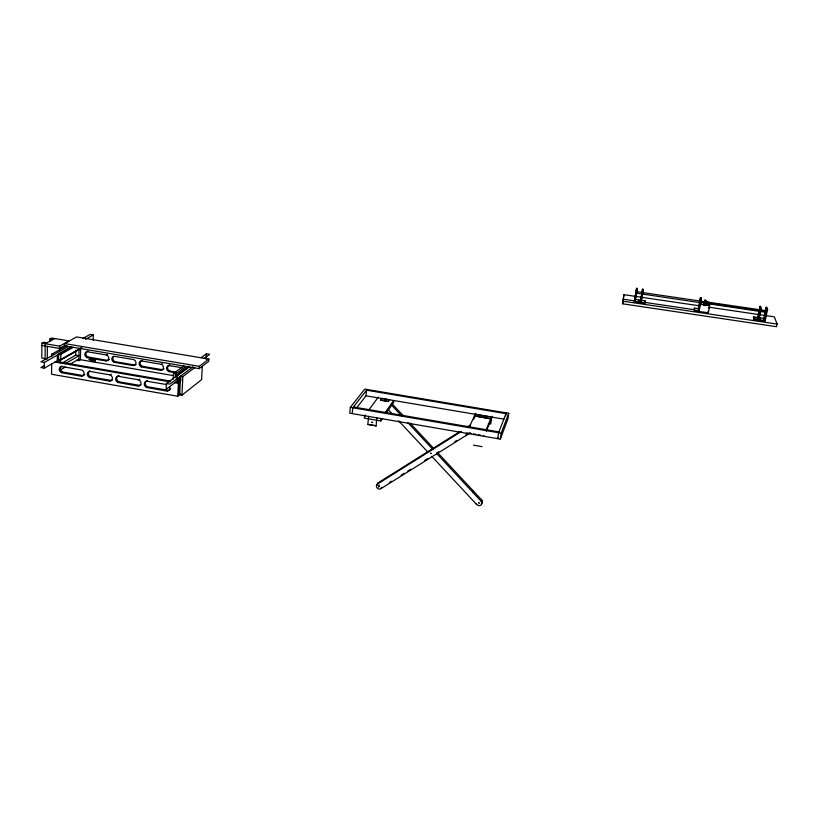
<?xml version="1.0" encoding="UTF-8"?>
<svg xmlns="http://www.w3.org/2000/svg" width="818" height="818" viewBox="0 0 818 818"><rect width="100%" height="100%" fill="white"/><g stroke="black" fill="none" stroke-linecap="round" stroke-linejoin="round"><path stroke-width="1.23" d="M705.29 302.312L704.257 302.333C704.625 299.143 706.323 301.075 705.494 303.314L765.791 312.282L765.934 311.77M766.088 310.871L765.945 311.842M46.902 342.803L43.62 342.251L41.892 343.161L41.81 358.039L47.28 358.979L47.362 346.372M44.121 365.748L40.9 367.579L44.305 368.172L44.336 362.425L71.033 347.435M45.092 358.601L45.184 343.724L54.878 338.56M765.454 312.159C765.996 318.396 767.172 302.916 765.566 311.484M49.929 341.157L49.949 338.908L51.636 338.018L69.101 340.953L59.602 346.167L41.892 343.161M51.698 363.949L51.544 374.245L177.792 396.249L178.723 395.523L179.316 382.599L175.829 381.996M51.749 356.617L51.769 354.174L66.943 345.748M57.311 359.347L60.777 359.94L81.749 347.926L60.287 359.981L57.311 359.47L57.342 355.503L59.571 354.255M58.548 359.562L58.61 353.928L71.054 346.944M59.571 349.838L59.602 346.167M60.103 362.936L60.143 359.122M60.777 359.94L60.839 354.306L73.252 347.313M760.576 308.181L759.82 311.801L760.137 307.854L759.298 310.247L759.411 309.368L759.186 313.13L760.024 310.993M757.938 318.539L760.576 306.464L759.953 306.372L759.585 310.288M759.82 311.801L759.85 311.28M759.779 307.752L759.902 307.19L759.81 307.711M60.287 359.981L81.268 347.844M64.51 343.56L64.489 345.83L199.193 368.632L208.733 361.341L208.856 359.082L76.585 336.934L64.51 343.56L199.316 366.331L208.856 359.082M63.068 362.507L75.706 355.176L75.777 350.247M76.708 360.278L78.855 360.646L79.049 348.335M78.855 360.646L80.44 359.705L80.624 348.652M89.193 359.368L93.988 360.186L89.193 359.368L90.634 358.376M90.563 359.511L90.522 361.474L90.614 359.399M92.731 361.801L92.792 358.744M93.17 340.268L93.272 334.94L90.113 334.419L82.761 338.509M704.329 301.924C705.914 302.701 704.114 305.237 704.963 302.108M703.521 304.654L705.044 304.511C703.327 303.785 705.658 303.57 704.523 302.415C704.707 298.979 706.231 301.74 704.809 300.513L705.709 301.096M704.533 302.333L704.748 301.188L705.74 301.259L705.566 302.711L704.492 302.732L705.545 302.895L705.75 301.811L705.085 304.419L703.552 304.664L704.819 304.419L705.055 305.543M705.73 302.057L705.515 303.284M705.034 304.521C706.036 302.65 702.478 304.398 705.034 304.521L705.116 305.186L704.819 304.439M705.126 303.458C703.889 305.779 703.93 302.057 704.554 300.881C705.177 300.155 705.801 302.527 704.809 300.339L705.781 300.441L704.789 300.86L705.699 301.29L704.707 301.198L705.74 301.259L704.666 301.566M188.927 366.74L166.391 383.489L166.146 389.307L181.023 378.08M705.065 303.836C704.298 303.141 704.308 304.337 705.29 303.754C705.32 302.926 706.466 301.494 704.605 301.975L705.668 301.781M173.222 379.245L173.477 373.54L183.733 366.014M175.635 377.701L175.798 373.938L186.013 366.403M188.978 367.067L177.005 375.973L176.821 380.002L180.809 376.996M177.792 396.249L178.375 383.315L180.246 381.894M178.999 381.74L179.091 379.532L181.402 379.93M202.312 366.474L201.627 379.624L181.964 395.186L179.653 394.787L180.512 376.188L182.833 376.577L194.674 367.65M181.964 395.186L182.833 376.577M199.193 368.632L199.316 366.331M645.003 302.854L641.067 302.271L643.04 291.239L643.163 289.306L642.559 289.224L640.361 302.752L644.901 303.427L645.105 300.85L641.2 300.267L642.416 293.478M206.054 359.184L206.351 353.795L209.633 354.337L204.05 358.529M702.509 302.22L701.977 302.282M705.28 305.543C704.83 304.756 703.01 303.304 705.065 303.918L704.022 304.306L705.065 304.081L704.093 303.652M707.141 303.038L706.527 303.1M642.6 293.509L642.099 295.85L642.048 292.558M643.163 289.306L642.549 293.877M640.361 302.752L642.559 289.224M641.067 302.271L641.2 300.267M704.687 302.844L704.84 302.241M704.134 302.619C703.46 300.339 706.752 304.02 704.083 303.458L704.257 301.822M704.257 301.944L704.093 302.548L705.597 302.793L705.668 302.22L704.206 302.006M638.899 302.527L639.144 299.961L635.249 299.378L635.075 301.372L639.001 301.954L638.899 302.527L634.369 301.862L636.578 288.345L637.181 288.427L637.028 290.349L635.075 301.372M700.198 301.944L699.543 304.347L699.676 302.486M700.75 301.28L700.597 302.179M699.83 302.517L700.648 302.016M700.065 302.486L700.464 299.112L699.911 301.106M700.075 301.709L700.597 298.662M700.372 298.478L700.259 299.03M760.096 311.065C760.852 311.331 759.82 307.997 759.493 311.402M708.695 305.574L709.278 302.404L636.69 291.689L636.118 295.022L636.516 292.65M636.977 289.95L636.619 292.21L636.833 290.676M634.369 301.862L636.578 288.345M704.84 304.541L704.646 304.337A1.155 1.104 -17.9 0 1 705.515 305.564A1.155 1.104 -17.9 0 0 704.584 304.388L704.063 304.316L704.738 301.985M705.515 301.321C703.889 299.184 706.732 301.576 704.809 300.543L705.791 300.646L704.738 300.779L705.515 301.269M350.319 407.344L349.746 413.182L500.319 439.113L507.927 418.98L508.745 413.305L364.767 389.102L350.319 407.344L501.168 433.182L508.745 413.305M352.21 413.601L352.783 407.763L367.129 389.501M356.699 407.814L365.994 395.82L366.566 390.206L505.984 413.663L505.657 415.943M367.824 424.43L376.096 425.81L367.824 424.43L368.652 416.352M376.065 425.851L376.904 417.906M389.675 399.695L388.468 401.495L380.534 400.155L381.771 398.356L389.654 399.818M381.771 398.356L380.534 400.155M365.135 414.93L364.307 418.11L380.82 420.963L381.076 418.571M642.416 294.541L642.6 293.519M642.11 292.353L642.713 292.445L642.498 293.723M388.468 401.495L380.544 400.022M378.734 487.293L378.99 484.951M636.936 290.748L637.007 289.552M699.86 302.2L700.208 302.006M700.494 300.503L700.556 300.411M636.598 292.619C636.874 288.713 636.251 295.656 636.547 292.588M704.543 303.13L704.513 303.897A1.155 1.053 -8.7 0 0 703.265 304.572M704.421 302.977L705.413 303.059L704.329 303.355L705.32 303.447L704.288 303.683L705.188 304.122L704.063 304.368L705.085 304.419L705.269 301.586M705.77 300.942L704.727 300.349L705.689 300.789M705.689 302.323L704.584 302.251L705.566 302.363L704.523 302.415L705.433 302.926M708.623 307.149L774.349 316.842L777.1 324.061L776.517 326.709L622.631 303.815L623.93 294.674L698.511 305.666M622.631 303.815L623.93 294.674M466.403 433.274L466.086 435.687L467.395 432.865M704.134 303.989L705.034 304.511L704.134 303.989L705.004 304.49L704.206 303.826L705.269 303.672M474.42 415.933L490.769 418.826L474.42 415.933L475.616 413.346L475.319 415.575M475.227 414.286L491.526 417.047M482.579 417.446L483.377 415.534M491.853 416.27L490.769 423.969L488.387 423.56M500.319 439.113L501.168 433.182M704.053 302.568L705.126 303.294L704.042 303.785L705.014 303.989M642.651 292.251L642.529 293.038L643.142 289.5M643.02 290.206L642.999 290.359M642.876 292.006L642.999 290.717L642.703 292.108M705.014 302.261L704.952 302.885L705.096 302.21M636.445 293.079L636.414 293.662M636.557 292.098L636.721 291.535L636.557 292.159M642.621 293.048L642.692 292.466M759.983 311.259L760.208 310.38M760.454 309.122L760.484 309.347M699.963 300.83L699.973 301.525L700.791 300.942M700.167 302.323L700.096 302.721M635.167 300.37L637.181 288.427M639.042 300.533L639.144 299.961M636.619 292.016L636.486 292.926M641.138 301.259L642.467 293.918M645.003 301.423L645.105 300.85M704.758 302.282L704.697 302.864M705.668 300.809L704.717 300.359L705.678 300.533M694.339 308.1L694.574 310.175L698.572 310.768L698.296 308.693L694.339 308.1L694.462 310.768L708.337 312.803L709.768 305.359L700.535 304.143M694.462 310.758L694.574 310.175M698.296 308.693L700.453 297.66L701.067 297.752L701.363 299.756L699.073 311.443M698.439 309.725L699.881 302.261M698.572 310.768L701.067 297.752M701.312 302.404L700.914 304.429L702.642 304.685M702.192 302.68L702.304 302.108M705.719 305.38A2.751 2.577 -13.3 0 0 705.034 305.196L705.136 304.685M706.404 305.237L706.834 303.069L709.124 303.406M707.754 303.202L707.325 305.37L704.707 304.858M766.66 310.063L766.742 310.042M699.993 300.523L699.86 301.341M760.576 306.464L761.302 308.55L758.787 320.308L754.104 319.613L753.552 316.873L757.591 317.466L758.296 319.623L754.227 319.02L753.552 316.873M754.104 319.613L754.227 319.02M757.591 317.466L759.053 310.595M759.288 310.237L759.503 309.214M758.296 319.623L760.679 308.458L759.953 306.372M759.769 317.793L760.362 320.533L765.055 321.229L767.591 309.47L766.824 307.374L766.2 307.282L763.818 318.386L764.554 320.554L760.484 319.95L759.769 317.793L763.818 318.386M760.362 320.533L760.484 319.95M765.525 311.157L765.75 310.124M766.149 308.079L766.057 308.631M764.186 319.47L765.893 310.983M705.77 301.832L766.077 310.676L766.578 308.325M764.554 320.554L766.865 309.102M705.361 303.406L704.38 303.294M704.165 303.079L705.055 303.621M431.74 456.301L476.628 504.471L478.571 505.626L480.074 505.534A2.965 2.699 22.2 0 0 481.27 501.424L481.782 500.043L437.916 452.947M498.07 437.814L497.743 438.673L498.591 432.742L506.291 412.885M472.978 492.508L473.51 491.158M705.556 302.967L704.482 302.793M486.24 431.188L491.546 418.54M483.458 436.209L483.816 435.36M486.056 430.053L491.536 416.914M473.694 419.235L474.747 416.965M469.338 426.965L475.585 413.519M459.869 431.556L378.233 482.784L377.446 484.092A2.914 2.638 31.6 0 0 376.648 487.231L377.579 488.397A2.914 2.638 31.6 0 0 380.401 488.908L381.812 487.272M380.82 420.963L382.272 418.857M386.617 412.558L393.877 402.047M385.155 412.681L393.622 400.493M368.867 409.89L378.345 397.088M179.653 394.787L180.573 394.061L178.273 393.662M147.69 380.513L146.698 381.219A3.446 3.006 49.9 0 0 146.473 387.446L166.514 391.045L168.303 390.35A3.446 3.027 49.2 0 0 170.665 388.468M193.089 366.75L169.939 384.102L166.391 383.489M188.713 366.116L175.717 375.759L177.005 375.973M201.228 357.599L206.351 353.795M146.473 387.446L147.455 386.73L168.303 390.35M175.645 372.875L168.702 371.587L169.612 370.932L176.545 372.221M168.702 371.587A3.303 2.904 50.3 0 1 168.958 365.595L169.868 364.951M119.08 375.574L118.048 376.27A3.436 2.975 50.8 0 0 117.874 382.476L137.731 386.035L139.561 385.36A3.436 2.996 50.2 0 0 141.013 384.777M141.258 366.904L142.209 366.26A3.282 2.873 51.3 0 1 142.414 360.298L141.463 360.932A3.292 2.873 51.3 0 0 141.258 366.904L160.338 370.268L162.056 369.644A3.292 2.894 50.7 0 0 163.968 368.519M118.048 376.27L138.763 379.849L139.766 379.153M141.463 360.932L161.371 364.307L162.291 363.662M117.874 382.476L118.917 381.781L139.561 385.36M111.238 374.225L110.185 374.91L89.653 371.362A3.425 2.945 51.7 0 0 89.54 377.558L109.213 381.086L111.084 380.421A3.425 2.965 51.2 0 0 112.516 379.838M133.651 365.605A3.282 2.863 51.6 0 0 133.845 359.634L114.111 356.29A3.282 2.843 52.1 0 0 113.958 362.241L132.864 365.574L134.612 364.961A3.282 2.863 51.6 0 0 136.003 364.399M89.54 377.558L90.624 376.863L111.084 380.421M113.958 362.241L114.949 361.617L134.612 364.961M467.385 426.843L470.606 424.818M377.446 484.092L461.291 431.505M467.732 427.466L469.89 426.117M389.327 482.579L391.464 481.24M401.127 475.217L404.337 473.203M407.558 471.188L410.779 469.184M424.726 460.473L427.947 458.458M436.526 453.1L438.673 451.761M454.767 441.71L456.914 440.37M381.035 488.591L470.309 432.865M81.769 376.208A3.425 2.935 51.9 0 0 81.872 370.022L61.534 366.505A3.415 2.914 52.4 0 0 61.462 372.681L80.962 376.178L82.874 375.523A3.415 2.924 52 0 0 83.63 375.329M88.099 351.096L87.056 351.699A3.272 2.812 52.9 0 0 86.943 357.64L105.686 360.942L107.485 360.339A3.272 2.832 52.4 0 0 109.336 359.225M87.056 351.699L106.616 355.022L107.628 354.399M95.358 362.262L95.43 359.194L93.988 360.186M61.462 372.681L62.597 372.006L82.874 375.523M86.943 357.64L87.986 357.016L107.485 360.339M60.031 370.155L65.266 367.067M69.458 364.603L78.876 359.051M65.307 363.683L78.937 355.728L75.706 355.176M44.305 368.172L58.436 360.104M85.491 339.317L93.272 334.94M68.231 346.617L40.931 361.842L44.336 362.425M64.857 345.533L59.581 348.448L41.882 345.441M703.899 304.613L705.055 305.196M705.177 304.163L704.104 304.306L705.096 304.398M168.958 365.595L182.087 367.711M162.056 369.644L142.209 366.26M146.698 381.219L166.78 384.583M704.666 301.781L705.658 301.842M704.186 304.061L705.188 304.122M704.738 301.29L705.73 301.31M704.288 303.683L705.269 303.805M705.106 304.378L704.206 303.826M704.584 302.251L705.576 302.312M636.414 290.257L637.028 290.349M642.437 291.147L643.04 291.239M701.363 299.756L700.74 299.664L700.453 297.66M760.679 308.458L761.302 308.55M767.591 309.47L766.2 307.282M705.597 302.394L710.617 303.13M713.132 303.498L715.638 303.867M719.4 304.419L721.916 304.787M747.028 308.478L749.533 308.846M763.347 310.871L765.852 311.239L765.536 310.359M701.946 302.353L702.56 302.445M760.351 310.799L759.728 310.707L760.014 311.556M636.435 293.171L700.443 302.691M708.46 308.325L709.155 308.427M753.429 317.456L758.092 318.141M623.347 299.214L634.461 300.86M638.204 301.413L640.698 301.781M644.441 302.333L694.339 309.725M623.081 301.208L777.1 324.061M704.022 304.337L705.004 304.48M49.949 338.908L53.201 339.46M365.994 395.82L503.929 419.143M90.583 358.529L95.369 359.347M58.61 353.928L60.839 354.306M173.477 373.54L175.798 373.938M51.769 354.174L53.998 354.552M57.342 355.503L58.589 355.718M80.44 359.705L173.968 375.707M353.396 406.975L498.919 431.894M177.7 380.585L180.011 380.983M56.145 361.403L170.839 381.137M468.602 433.07L471.015 433.489M473.428 433.898L475.851 434.317M478.264 434.736L480.687 435.145M55 362.067L169.899 381.853M174.888 382.712L178.375 383.315M473.51 445.176L482.017 446.648M704.247 302.527L705.208 302.568M704.012 304.132L704.993 304.316L704.012 304.102M704.237 302.456L705.198 302.629M705.024 305.012L704.676 304.521A1.155 1.104 -17.9 0 1 705.556 305.492M388.202 409.603L392.558 414.276M398.652 420.81L427.395 451.628M391.914 403.571L403.202 415.677M410.145 423.131L433.581 448.295M391.485 405.043L401.894 416.209M407.957 422.722L433.09 449.695M436.556 453.417L481.27 501.424M476.158 503.949L476.638 504.481M705.055 300.86L704.513 303.897M766.302 312.476L765.985 311.586L704.134 302.578M708.429 312.077L708.286 311.167L708.337 312.803M700.024 301.934L700.147 302.742M698.838 307.834L698.95 308.723M698.705 308.274L698.838 309.306M106.616 355.022A3.282 2.832 52.4 0 1 106.473 360.973M161.371 364.307A3.292 2.894 50.6 0 1 161.136 370.298M169.612 370.932A3.292 2.904 50.3 0 1 169.111 365.135M114.949 361.617A3.272 2.843 52.2 0 1 113.733 356.239M87.986 357.016A3.272 2.812 52.9 0 1 87.373 351.28M110.185 374.91A3.436 2.965 51.1 0 1 110.031 381.116M138.763 379.849A3.446 2.996 50.2 0 1 138.559 386.076M169.5 386.679A3.456 3.037 49.1 0 1 167.342 391.076M62.597 372.006A3.415 2.904 52.4 0 1 61.912 366.035M84.796 374.358A3.415 2.924 52 0 1 84.285 374.941M90.624 376.863A3.425 2.935 51.7 0 1 89.98 370.881M118.917 381.781A3.436 2.975 50.9 0 1 118.313 375.769M147.455 386.73A3.436 3.006 49.9 0 1 146.903 380.707M377.231 485.217A2.904 2.628 31.6 0 1 378.233 482.784M481.782 500.043A2.955 2.689 22.2 0 1 481.25 503.837M703.5 304.797A1.155 1.053 -8.6 0 1 704.595 304.419M704.543 304.091A1.155 1.104 -17.9 0 1 705.382 305.625M487.497 417.129L486.679 417.027L487.497 417.16M186.432 375.513L186.432 375.513M371.832 422.221L372.63 422.497L371.832 422.221M379 486.24L379.48 486.454L379 486.24M430.646 453.223L431.137 453.438L430.646 453.223M385.677 399.879L384.603 399.746L385.656 399.93M478.704 502.835L479.195 503.06L478.704 502.835M705.147 303.161L704.145 302.977L705.106 303.202M705.566 302.19L704.595 302.2L705.566 302.19M705.004 304.02L704.042 303.815L705.004 304.02M704.554 304.173A1.155 1.053 -8.7 0 0 703.306 304.787A1.155 1.053 -8.7 0 1 704.554 304.204"/></g></svg>
